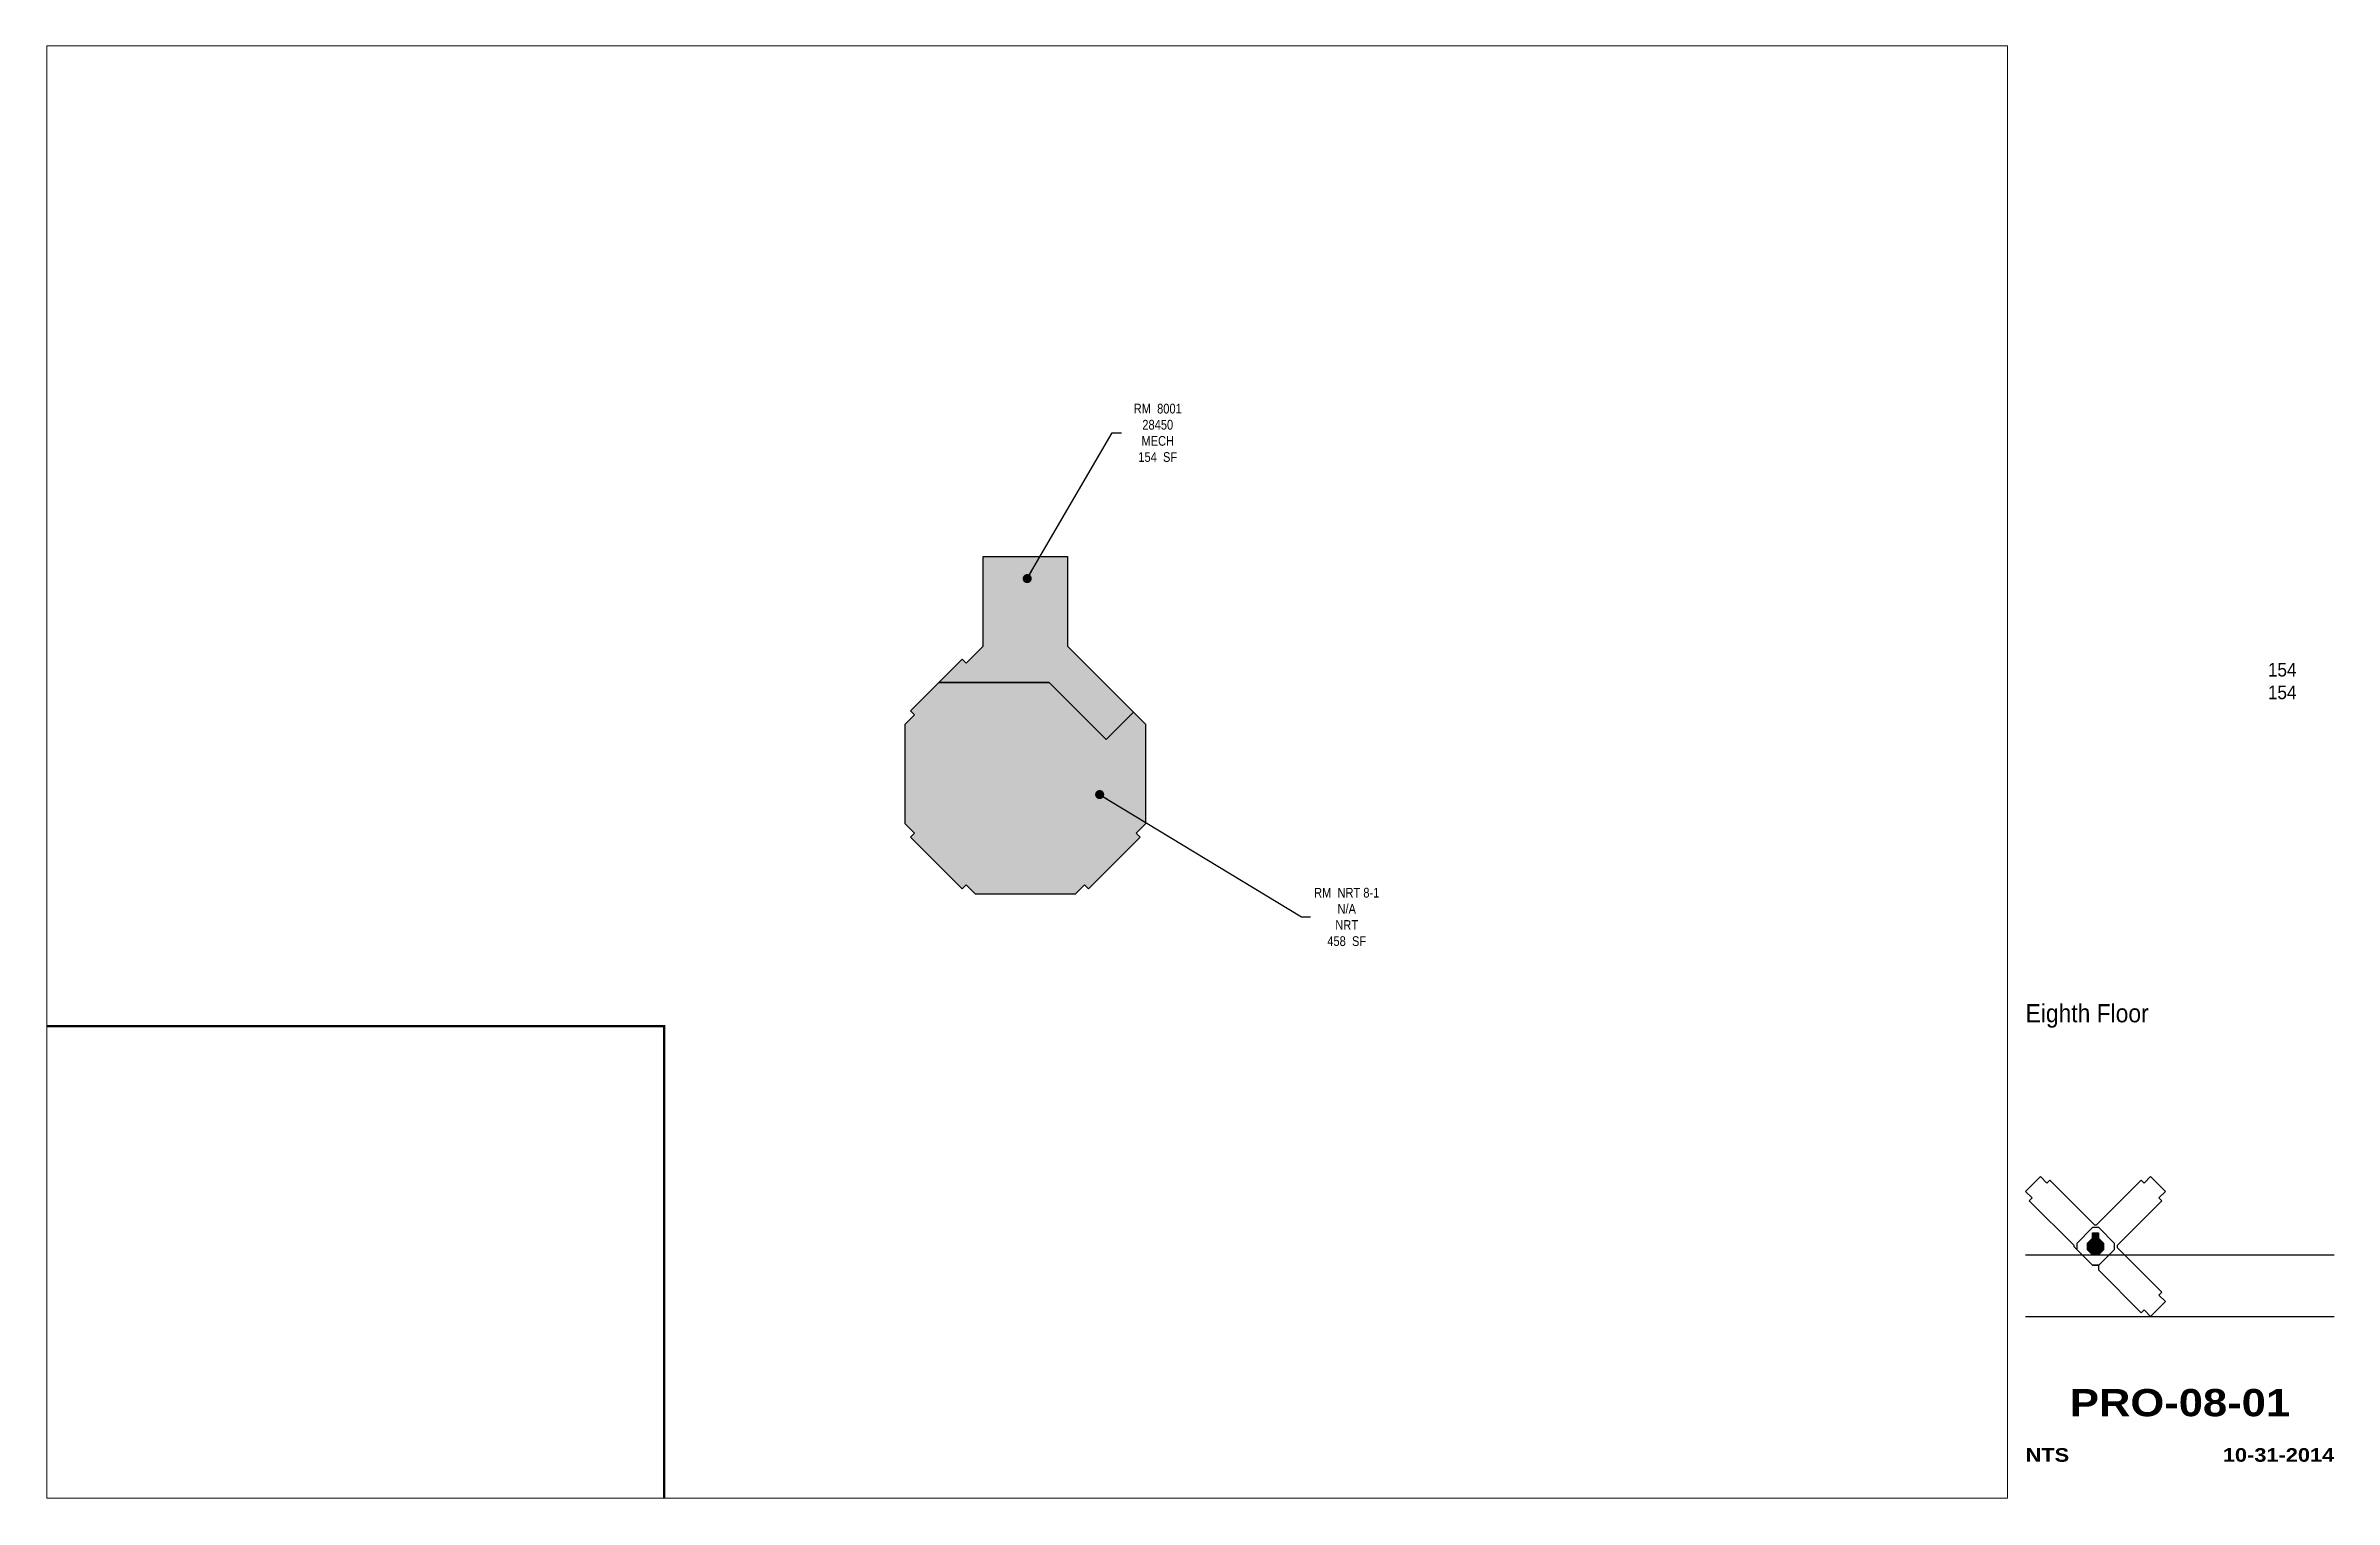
# Paper-space layout '01' of a CAD drawing. Header units: inches. Extents: x 0.7 to 16.5, y 0.5 to 10.5.
# The model-space entities are those that its viewports show. They can reach past a viewport. Long polylines and large blocks are cut down to what shows.
import ezdxf
from ezdxf.enums import TextEntityAlignment as Align

# ---------------------------------------------------------------- set-up
doc = ezdxf.new("R2010")
doc.units = ezdxf.units.IN
doc.header["$LTSCALE"] = 0.5
doc.header["$MEASUREMENT"] = 0
doc.layers.get('Defpoints').update_dxf_attribs({"color": 31})
for name, color, linetype in [('0-LABEL', 3, 'Continuous'), ('1-NRT', 200, 'Continuous'), ('1-NRT-PTN', 253, 'Continuous'), ('2-BCM', 140, 'Continuous'), ('4-OCC-PTN', 95, 'Continuous'), ('T-5', 5, 'Continuous'), ('T-8', 8, 'Continuous')]:
    doc.layers.add(name, color=color, linetype=linetype)
doc.layers.add('T-VPT', color=30, linetype='Continuous', plot=False)
doc.styles.add('Arial90', font='arial.ttf', dxfattribs={"width": 0.9})
doc.styles.add('ArialBlack', font='')
doc.styles.add('ArialN', font='ARIALN.TTF')
doc.styles.get('ArialBlack').set_extended_font_data('Arial Black')
doc.dimstyles.new('AB-120', dxfattribs={"dimscale": 120, "dimtxt": 0.125, "dimasz": 0.09375, "dimexe": 0.0625, "dimexo": 0.125, "dimgap": 0.375, "dimtad": 0, "dimtih": 1, "dimtoh": 1, "dimdec": 4, "dimrnd": 0.0625, "dimzin": 0, "dimdsep": 46, "dimlunit": 4, "dimtxsty": 'ArialN', "dimblk": 'ARCHTICK', "dimcen": 0.09375, "dimclrd": 256, "dimclre": 256, "dimclrt": 256, "dimadec": 0, "dimazin": 0, "dimtfac": 1, "dimtdec": 4, "dimtofl": 0, "dimtmove": 2, "dimatfit": 3, "dimldrblk": 'DOT', "dimfxl": 0, "dimfrac": 2, "dimtolj": 1, "dimtzin": 0, "dimlwd": -1, "dimlwe": -1, "dimarcsym": 0})

# ---------------------------------------------------------------- blocks, each defined once
blk = doc.blocks.new('8thOutline')
blk.add_hatch(color=256).paths.add_polyline_path([(0.502, 0.789), (0.502, 0.825), (0.461, 0.825), (0.461, 0.789), (0.427, 0.755), (0.427, 0.709), (0.459, 0.677), (0.505, 0.677), (0.537, 0.709), (0.537, 0.755)])
for points in [[(0.102, 1.214), (0.147, 1.168), (0.167, 1.188), (0.475, 0.88), (0.488, 0.88), (0.796, 1.188), (0.816, 1.168), (0.861, 1.214), (0.964, 1.111), (0.918, 1.066), (0.938, 1.046), (0.63, 0.738), (0.63, 0.725), (0.938, 0.417), (0.918, 0.397), (0.964, 0.352), (0.861, 0.25), (0.816, 0.295), (0.796, 0.275), (0.503, 0.569), (0.503, 0.602), (0.46, 0.602), (0.352, 0.711), (0.334, 0.729), (0.334, 0.738), (0.025, 1.046), (0.045, 1.066), (0, 1.111)], [(0.461, 0.825), (0.502, 0.825), (0.502, 0.789), (0.537, 0.755), (0.537, 0.709), (0.505, 0.677), (0.459, 0.677), (0.427, 0.709), (0.427, 0.755), (0.461, 0.789)]]:
    blk.add_lwpolyline(points, close=True)
blk.add_lwpolyline([(0.46, 0.862), (0.352, 0.753), (0.352, 0.746), (0.352, 0.718), (0.352, 0.711), (0.46, 0.602), (0.468, 0.602), (0.496, 0.602), (0.503, 0.602), (0.612, 0.71), (0.612, 0.718), (0.612, 0.746), (0.612, 0.753), (0.503, 0.862), (0.496, 0.862), (0.468, 0.862), (0.46, 0.862)])
blk = doc.blocks.new('sheettext_11x17')
at = {"layer": 'Defpoints'}
for p, q in [((0, 1.676), (2.125, 1.676)), ((0, 1.251), (2.125, 1.251))]:
    blk.add_line(p, q, dxfattribs=at)
at = {"style": 'Arial90', "width": 0.9}
for tag, p in [('GROSS', (1.865, 5.657)), ('USEABLE', (1.865, 5.501))]:
    blk.add_attdef(tag, text='', height=0.0938, dxfattribs=at).set_placement(p, align=Align.RIGHT)
blk.add_attdef('FLOOR', text='', height=0.125, dxfattribs=at).set_placement((0, 3.401), align=Align.TOP_LEFT)
at = {"layer": 'T-8', "style": 'ArialBlack'}
for tag, p, height in [('TITLE_1', (0, 1.464), 0.125), ('TITLE_2', (0, 1.251), 0.125), ('SCALE', (0, 0.25), 0.0938)]:
    blk.add_attdef(tag, p, '', height=height, dxfattribs=at)
blk.add_attdef('DWG#', text='', height=0.188, dxfattribs=at).set_placement((1.062, 0.751), align=Align.TOP_CENTER)
blk.add_attdef('DATE', text='', height=0.0938, dxfattribs=at).set_placement((2.125, 0.25), align=Align.RIGHT)
blk = doc.blocks.new('_ArchTick')
at = {"const_width": 0.15}
blk.add_lwpolyline([(-0.5, -0.5), (0.5, 0.5)], dxfattribs=at)
blk = doc.blocks.new('_Dot')
at = {"lineweight": -2}
blk.add_line((-0.5, 0), (-1, 0), dxfattribs=at)
at = {"const_width": 0.5}
blk.add_lwpolyline([(-0.25, 0, 1), (0.25, 0, 1)], format="xyb", close=True, dxfattribs=at)

msp = doc.modelspace()

# ---------------------------------------------------------------- hatches: boundary and pattern name
at = {"layer": '1-NRT-PTN'}
msp.add_hatch(color=256, dxfattribs=at).paths.add_polyline_path([(-1837.7, 1669.5), (-1767, 1598.9), (-1733, 1632.8), (-1718, 1617.7), (-1718, 1494.4), (-1729.6, 1482.7), (-1724.7, 1477.8), (-1788.7, 1413.7), (-1793.7, 1418.7), (-1805.3, 1407.1), (-1928.7, 1407.1), (-1940.4, 1418.7), (-1945.3, 1413.7), (-2009.4, 1477.8), (-2004.4, 1482.7), (-2016, 1494.4), (-2016, 1617.8), (-2004.4, 1629.4), (-2009.4, 1634.4), (-1974.2, 1669.5)])
at = {"layer": '4-OCC-PTN'}
msp.add_hatch(color=55, dxfattribs=at).paths.add_polyline_path([(-1919.3, 1825.5), (-1814.8, 1825.5), (-1814.8, 1714.5), (-1733, 1632.8), (-1767, 1598.9), (-1837.7, 1669.5), (-1974.2, 1669.5), (-1945.3, 1698.4), (-1940.4, 1693.5), (-1919.3, 1714.5)])

# ---------------------------------------------------------------- linework, layer by layer
at = {"layer": '1-NRT'}
msp.add_lwpolyline([(-1837.7, 1669.5), (-1767, 1598.9), (-1733, 1632.8), (-1718, 1617.7), (-1718, 1494.4), (-1729.6, 1482.7), (-1724.7, 1477.8), (-1788.7, 1413.7), (-1793.7, 1418.7), (-1805.3, 1407.1), (-1928.7, 1407.1), (-1940.4, 1418.7), (-1945.3, 1413.7), (-2009.4, 1477.8), (-2004.4, 1482.7), (-2016, 1494.4), (-2016, 1617.8), (-2004.4, 1629.4), (-2009.4, 1634.4), (-1974.2, 1669.5)], close=True, dxfattribs=at)
at = {"layer": '2-BCM'}
msp.add_lwpolyline([(-1919.3, 1825.5), (-1814.8, 1825.5), (-1814.8, 1714.5), (-1733, 1632.8), (-1767, 1598.9), (-1837.7, 1669.5), (-1974.2, 1669.5), (-1945.3, 1698.4), (-1940.4, 1693.5), (-1919.3, 1714.5)], close=True, dxfattribs=at)

# ---------------------------------------------------------------- texts
at = {"layer": '0-LABEL', "char_height": 12, "attachment_point": 5, "style": 'ArialN'}
for s, insert in [('RM  8001\\P28450\\PMECH\\P154  SF', (-1703, 1978.8)), ('RM  NRT 8-1\\PN/A\\PNRT\\P458  SF', (-1468.8, 1378.8))]:
    msp.add_mtext(s, dxfattribs=dict(at, insert=insert))

# ---------------------------------------------------------------- leaders
at = {"layer": '0-LABEL', "annotation_type": 0, "has_hookline": 1, "hookline_direction": 0}
for points, text_width in [([(-1864.8, 1798.2), (-1759.3, 1978.8), (-1748, 1978.8)], 56), ([(-1775, 1530.5), (-1525, 1378.8), (-1513.8, 1378.8)], 77.3)]:
    msp.add_leader(points, dimstyle='AB-120', dxfattribs=dict(at, text_width=text_width))

psp = doc.layouts.new('01')

# ---------------------------------------------------------------- linework, layer by layer
at = {"layer": 'T-5', "const_width": 0.0156}
psp.add_lwpolyline([(0.75, 3.75), (5, 3.75), (5, 0.5)], dxfattribs=at)

# ---------------------------------------------------------------- block references
at = {"layer": 'T-5'}
ref = psp.add_blockref('sheettext_11x17', (14.375, 0.5), dxfattribs=at)
ref.add_attrib('FLOOR', 'Eighth Floor', dxfattribs={"layer": '0', "height": 0.125, "style": 'Arial90', "width": 0.9}).set_placement((14.375, 3.901), align=Align.TOP_LEFT)
ref.add_attrib('DWG#', 'PRO-08-01', dxfattribs={"layer": 'T-8', "height": 0.1875, "style": 'ArialBlack'}).set_placement((15.438, 1.251), align=Align.TOP_CENTER)
ref.add_attrib('SCALE', 'NTS', (14.375, 0.75), dxfattribs={"layer": 'T-8', "height": 0.0938, "style": 'ArialBlack'})
ref.add_attrib('DATE', '10-31-2014', dxfattribs={"layer": 'T-8', "height": 0.0938, "style": 'ArialBlack'}).set_placement((16.5, 0.75), align=Align.RIGHT)
ref.add_attrib('GROSS', '154', dxfattribs={"layer": '0', "height": 0.0938, "style": 'Arial90', "width": 0.9}).set_placement((16.24, 6.157), align=Align.RIGHT)
ref.add_attrib('USEABLE', '154', dxfattribs={"layer": '0', "height": 0.0938, "style": 'Arial90', "width": 0.9}).set_placement((16.24, 6.001), align=Align.RIGHT)
at = {"layer": 'T-8'}
psp.add_blockref('8thOutline', (14.375, 1.501), dxfattribs=at)

# ---------------------------------------------------------------- viewports
at = {"layer": 'T-VPT'}
psp.add_viewport(center=(7.5, 5.5), size=(13.5, 10), view_center_point=(-1864.818, 1558.573), view_height=1800.00001, dxfattribs=at)
psp.add_viewport(center=(2.875, 2.125), size=(4.25, 3.25), view_center_point=(-766.612, 374.458), view_height=585, status=3, dxfattribs=at)

doc.saveas('drawing.dxf')
